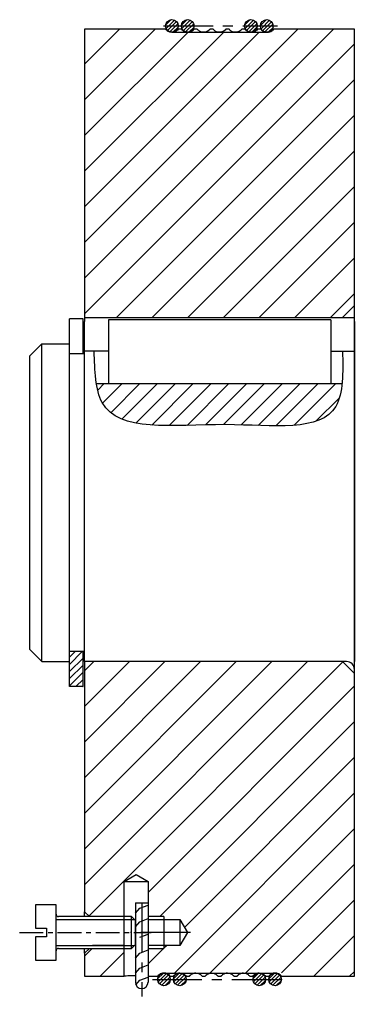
# Model space of a CAD drawing. Header units: millimetres. Extents: x 340 to 1054, y -186 to 274.
# Drawn here: x 547.1 to 589.3, y -128.3 to -5.4 of the extents above; entities that cross this region are included whole.
import ezdxf

# ---------------------------------------------------------------- set-up
doc = ezdxf.new("R2010")
doc.units = ezdxf.units.MM
doc.header["$LTSCALE"] = 5
doc.linetypes.add('CENTER', pattern=[2, 1.25, -0.25, 0.25, -0.25])
for name, color, linetype in [('Bord', 1, 'Continuous'), ('CEN', 5, 'CENTER'), ('Con', 6, 'Continuous'), ('Cont', 6, 'Continuous'), ('HATCH', 2, 'Continuous')]:
    doc.layers.add(name, color=color, linetype=linetype)
doc.layers.add('Видимый контур (ГОСТ)', color=7, linetype='Continuous', lineweight=50)
pattern_1 = [(225, (-6454.0742, -8210.1917), (2.245064, -2.245064), [])]

# ---------------------------------------------------------------- blocks, each defined once
blk = doc.blocks.new('B0A3500')
at = {"ltscale": 0.48}
for p, q in [((0, 3.5), (-2.6, 3.5)), ((-2.6, 3.5), (-2.6, 0.55)), ((0, -3.5), (0, 3.5)), ((9.5, 2), (0.3, 2)), ((10, 1.5), (9.5, 2)), ((9.5, -2), (9.5, 2)), ((10, -1.5), (10, 1.5)), ((-2.6, 0.55), (-1.2, 0.55)), ((-1.2, 0.55), (-1.2, -0.55)), ((-1.2, -0.55), (-2.6, -0.55)), ((-2.6, -0.55), (-2.6, -3.5)), ((0.3, -2), (9.5, -2)), ((9.5, -2), (10, -1.5)), ((-2.6, -3.5), (0, -3.5))]:
    blk.add_line(p, q, dxfattribs=at)
at = {"color": 1, "ltscale": 0.48}
for p, q in [((0, 1.621), (9.879, 1.621)), ((0, -1.621), (9.879, -1.621))]:
    blk.add_line(p, q, dxfattribs=at)
at = {"color": 5, "linetype": 'CENTER', "ltscale": 0.48}
blk.add_line((-4.6, 0), (12, 0), dxfattribs=at)
at = {"ltscale": 0.48}
for centre, start, end in [((0.3, 2.3), 180, 270), ((0.3, -2.3), 90, 180)]:
    blk.add_arc(centre, 0.3, start, end, dxfattribs=at)

msp = doc.modelspace()

# ---------------------------------------------------------------- hatches: boundary and pattern name
at = {"layer": 'HATCH'}
h = msp.add_hatch(dxfattribs=at)
h.set_pattern_fill('ANSI31', color=256, scale=0.1, angle=-180, style=0)
h.set_pattern_definition([(225, (26832.58632, -8137.37794), (0.224506403, -0.224506403), [])])
h.paths.add_polyline_path([(565.4514, -6.1673, 1), (567.0514, -6.1673, 1)])
h = msp.add_hatch(dxfattribs=at)
h.set_pattern_fill('ANSI31', color=256, scale=0.1, angle=-180, style=0)
h.set_pattern_definition([(225, (26834.58203, -8137.37795), (0.224506403, -0.224506403), [])])
h.paths.add_polyline_path([(567.4471, -6.1673, 1), (569.0471, -6.1673, 1)])
h = msp.add_hatch(dxfattribs=at)
h.set_pattern_fill('ANSI31', color=256, scale=0.1, angle=-180, style=0)
h.set_pattern_definition([(225, (26842.53488, -8137.3689), (0.224506403, -0.224506403), [])])
h.paths.add_polyline_path([(575.4, -6.1582, 1), (577, -6.1582, 1)])
h = msp.add_hatch(dxfattribs=at)
h.set_pattern_fill('ANSI31', color=256, scale=0.1, angle=-180, style=0)
h.set_pattern_definition([(225, (26844.59062, -8137.37862), (0.224506403, -0.224506403), [])])
h.paths.add_polyline_path([(577.4557, -6.1679, 1), (579.0557, -6.1679, 1)])
h = msp.add_hatch(dxfattribs=at)
h.set_pattern_fill('ANSI31', color=256, angle=-180, style=0)
h.set_pattern_definition(pattern_1)
h.paths.add_polyline_path([(555.2514, -42.869), (589.2514, -42.8697), (589.2514, -41.1675), (589.2514, -6.568), (579.0988, -6.568), (579.0988, -6.974), (565.4478, -6.974), (565.4256, -6.5673), (555.2514, -6.5673)])
h = msp.add_hatch(dxfattribs=at)
h.set_pattern_fill('ANSI31', color=256, scale=0.5, angle=-180, style=0)
h.set_pattern_definition([(225, (-6454.0742, -8210.1917), (1.12253202, -1.12253202), [])])
edge = h.paths.add_edge_path()
edge.add_spline(control_points=[(556.7376, -51.1693), (556.8798, -52.0747), (558.3893, -57.5935), (572.2965, -55.3363), (586.3912, -57.5316), (587.58, -52.2881), (587.6875, -51.1693)], knot_values=[3.70925756, 3.70925756, 3.70925756, 3.70925756, 6.46120848, 22.26296115, 36.33356204, 39.63547421, 39.63547421, 39.63547421, 39.63547421], degree=3, periodic=0)
edge.add_line((587.6875, -51.1693), (556.7376, -51.1693))
h = msp.add_hatch(dxfattribs=at)
h.set_pattern_fill('ANSI31', color=256, scale=0.2, angle=-180, style=0)
h.set_pattern_definition([(225, (-6454.0742, -8210.1917), (0.449012806, -0.449012806), [])])
h.paths.add_polyline_path([(553.3514, -86.1662), (553.3514, -89.3175), (555.0514, -89.3175), (555.0514, -84.9175), (553.3515, -84.9175)])
h = msp.add_hatch(dxfattribs=at)
h.set_pattern_fill('ANSI31', color=256, angle=-180, style=0)
h.set_pattern_definition(pattern_1)
h.paths.add_polyline_path([(555.2514, -117.6657), (555.8514, -118.2657), (560.2514, -118.2657), (560.2514, -113.8539), (561.7511, -112.9528), (563.2521, -113.8547), (563.2514, -113.8547), (563.2514, -118.2657), (565.2514, -118.2657), (565.2514, -118.6447), (567.2514, -118.6447), (568.2258, -120.2664), (568.2254, -120.2664), (567.2514, -121.8874), (565.2514, -121.8874), (565.2514, -122.2657), (565.2514, -122.2664), (563.2514, -122.2664), (563.2514, -125.7664), (564.4179, -125.7664), (564.4179, -125.3585), (580.1284, -125.3585), (580.1284, -125.7671), (589.2514, -125.7671), (589.2514, -86.1663), (563.2514, -86.1663), (563.2514, -86.167), (555.2514, -86.167)])
h.paths.add_polyline_path([(555.2514, -125.7664), (560.2514, -125.7664), (560.2514, -122.2664), (555.8514, -122.2664), (555.2514, -122.8664)], flags=17)
h = msp.add_hatch(dxfattribs=at)
h.set_pattern_fill('ANSI31', color=256, scale=0.1, angle=-180, style=0)
h.set_pattern_definition([(225, (26831.58632, -8257.37775), (0.224506403, -0.224506403), [])])
h.paths.add_polyline_path([(564.4514, -126.1671, 1), (566.0514, -126.1671, 1)])
h = msp.add_hatch(dxfattribs=at)
h.set_pattern_fill('ANSI31', color=256, scale=0.1, angle=-180, style=0)
h.set_pattern_definition([(225, (26833.58203, -8257.37776), (0.224506403, -0.224506403), [])])
h.paths.add_polyline_path([(566.4471, -126.1671, 1), (568.0471, -126.1671, 1)])
h = msp.add_hatch(dxfattribs=at)
h.set_pattern_fill('ANSI31', color=256, scale=0.1, angle=-180, style=0)
h.set_pattern_definition([(225, (26843.59062, -8257.37843), (0.224506403, -0.224506403), [])])
h.paths.add_polyline_path([(576.4557, -126.1678, 1), (578.0557, -126.1678, 1)])
h = msp.add_hatch(dxfattribs=at)
h.set_pattern_fill('ANSI31', color=256, scale=0.1, angle=-180, style=0)
h.set_pattern_definition([(225, (26845.58632, -8257.37844), (0.224506403, -0.224506403), [])])
h.paths.add_polyline_path([(578.4514, -126.1678, 1), (580.0514, -126.1678, 1)])

# ---------------------------------------------------------------- linework, layer by layer
at = {"layer": 'Bord'}
for p, q in [((566.254, -6.9673), (578.2475, -6.9679)), ((560.2514, -118.2657), (555.8514, -118.2657)), ((560.2514, -118.2664), (555.8514, -118.2664)), ((565.2514, -118.2657), (563.2514, -118.2657)), ((565.2514, -118.2664), (563.2514, -118.2664)), ((555.8514, -122.2657), (560.2514, -122.2657)), ((555.8514, -122.2664), (560.2514, -122.2664)), ((563.2514, -122.2657), (565.2514, -122.2657)), ((563.2514, -122.2664), (565.2514, -122.2664)), ((565.2514, -125.3671), (579.2514, -125.3678))]:
    msp.add_line(p, q, dxfattribs=at)
msp.add_open_spline([(587.7514, -47.0905), (587.8053, -49.7576), (587.9672, -57.777), (572.2965, -55.3363), (556.7703, -57.8562), (556.53, -49.5303), (556.4596, -47.0905)], degree=3, knots=[0, 0, 0, 0, 7.01116973, 21.08177062, 36.88352329, 43.43329051, 43.43329051, 43.43329051, 43.43329051], dxfattribs=at)
at = {"layer": 'CEN'}
for p, q in [((565.1805, -6.1673), (579.5467, -6.168)), ((562.4514, -116.5249), (562.4514, -128.3186)), ((568.5749, -120.2664), (561.0254, -120.2664)), ((563.787, -126.1671), (580.4013, -126.1678))]:
    msp.add_line(p, q, dxfattribs=at)
at = {"layer": 'Con'}
for p, q in [((558.2514, -42.869), (558.2514, -42.8693)), ((558.2514, -43.1693), (558.2514, -51.1693)), ((586.2514, -43.1693), (586.2514, -51.1693))]:
    msp.add_line(p, q, dxfattribs=at)
at = {"layer": 'Cont'}
for p, q in [((555.2514, -6.5673), (555.2514, -43.3675)), ((565.4514, -6.5673), (555.2514, -6.5673)), ((555.2514, -6.5673), (555.2514, -43.3675)), ((565.4514, -6.5673), (555.2514, -6.5673)), ((567.4514, -6.5673), (567.0514, -6.5673)), ((567.4514, -6.5673), (567.0514, -6.5673)), ((569.4514, -6.5673), (569.0514, -6.5673)), ((569.4514, -6.5673), (569.0514, -6.5673)), ((571.4514, -6.5673), (571.0514, -6.5673)), ((571.4514, -6.5673), (571.0514, -6.5673)), ((573.4514, -6.5673), (573.0514, -6.5673)), ((573.4514, -6.5673), (573.0514, -6.5673)), ((575.4514, -6.5673), (575.0514, -6.5673)), ((575.4514, -6.5673), (575.0514, -6.5673)), ((575.4514, -6.568), (575.0514, -6.568)), ((575.4514, -6.568), (575.0514, -6.568)), ((577.4514, -6.568), (577.0514, -6.568)), ((577.4514, -6.568), (577.0514, -6.568)), ((589.2514, -6.568), (579.0514, -6.568)), ((589.2514, -6.568), (579.0514, -6.568)), ((589.2514, -43.3682), (589.2514, -6.568)), ((589.2514, -43.3682), (589.2514, -6.568)), ((587.7514, -42.8696), (589.2514, -41.3697)), ((589.2514, -91.1675), (589.2514, -41.1675)), ((589.2514, -91.1675), (589.2514, -41.1675)), ((555.0514, -43.0211), (553.3515, -43.0211)), ((553.3522, -47.4175), (553.3522, -43.0211)), ((555.0514, -47.4175), (555.0514, -43.0211)), ((555.2514, -42.869), (589.2514, -42.8697)), ((558.2514, -42.8693), (586.2514, -42.8693)), ((555.2514, -86.1663), (555.2523, -43.3675)), ((586.2514, -43.1693), (558.2514, -43.1693)), ((589.2514, -43.3682), (589.2514, -46.6288)), ((589.2514, -88.667), (589.2514, -43.6675)), ((589.2514, -88.667), (589.2514, -43.6675)), ((548.3522, -47.6692), (549.8523, -46.1693)), ((549.8514, -86.1662), (549.8523, -46.1693)), ((549.8523, -46.1693), (553.3523, -46.1694)), ((553.3514, -86.1662), (553.3523, -46.1694)), ((589.2514, -46.1675), (589.2514, -86.167)), ((589.2514, -46.1675), (589.2514, -86.167)), ((589.2514, -46.6288), (589.2514, -86.1677)), ((589.2514, -46.6288), (589.2514, -86.1677)), ((548.3515, -84.6661), (548.3522, -47.6692)), ((555.2522, -47.4175), (553.3522, -47.4175)), ((558.2514, -47.0905), (555.2522, -47.0905)), ((586.2514, -47.0905), (589.2514, -47.0905)), ((556.7376, -51.1693), (587.6875, -51.1693)), ((548.3515, -84.6661), (549.8514, -86.1662)), ((553.3514, -89.3175), (553.3514, -84.9175)), ((555.2515, -84.9175), (553.3515, -84.9175)), ((555.0514, -89.3175), (555.0514, -84.9175)), ((549.8514, -86.1662), (553.3514, -86.1662)), ((555.2514, -86.1663), (555.2514, -117.6657)), ((588.2514, -86.1663), (555.2514, -86.1663)), ((555.2514, -86.167), (555.2514, -117.6664)), ((563.2514, -86.167), (555.2514, -86.167)), ((560.2514, -86.167), (560.2514, -86.1663)), ((563.2514, -86.1663), (563.2514, -86.167)), ((587.7514, -86.1663), (589.2514, -87.6663)), ((589.2514, -125.7671), (589.2514, -86.167)), ((589.2514, -125.7678), (589.2514, -86.1677)), ((555.0514, -89.3175), (553.3515, -89.3175)), ((555.2515, -89.3175), (555.2514, -89.3175)), ((560.2514, -113.8543), (561.7514, -112.953)), ((560.2514, -113.8539), (561.7507, -112.953)), ((561.7507, -112.953), (563.2514, -113.8547)), ((561.7514, -112.953), (563.2514, -113.8543)), ((560.2514, -118.2664), (560.2514, -113.8539)), ((560.2514, -118.2657), (560.2514, -113.8539)), ((560.2514, -113.8547), (563.2514, -113.8547)), ((563.2514, -113.8543), (563.2514, -118.6454)), ((563.2514, -113.8543), (563.2514, -118.6447)), ((561.6514, -116.5249), (561.6514, -126.5219)), ((561.6514, -116.5249), (563.2514, -116.5249)), ((563.2514, -116.5242), (563.2514, -125.7664)), ((563.2514, -116.5249), (563.2514, -126.5219)), ((555.2514, -117.6657), (555.8514, -118.2657)), ((555.2514, -117.6664), (555.8514, -118.2664)), ((555.2514, -118.2664), (555.2514, -117.6664)), ((561.6514, -117.8485), (562.1936, -117.2102)), ((562.1936, -117.2102), (563.2514, -116.8182)), ((556.2304, -118.6454), (560.2514, -118.6454)), ((560.2514, -125.7664), (560.2514, -118.2657)), ((561.6514, -119.5554), (562.1936, -118.9171)), ((562.1936, -118.9171), (563.2514, -118.5251)), ((563.2514, -118.6454), (567.2514, -118.6454)), ((565.2514, -118.2657), (565.2514, -118.6447)), ((565.2514, -118.2664), (565.2514, -122.2664)), ((565.2514, -118.6447), (567.2514, -118.6447)), ((567.2514, -118.6447), (568.2254, -120.2657)), ((567.2514, -118.6454), (567.2514, -121.8874)), ((567.2514, -118.6454), (568.2254, -120.2664)), ((562.1936, -120.8638), (563.2514, -120.4718)), ((568.2254, -120.2657), (567.2514, -121.8867)), ((568.2254, -120.2664), (567.2514, -121.8874)), ((555.8514, -122.2657), (555.2514, -122.8657)), ((555.2514, -122.8664), (555.2514, -122.2664)), ((555.8514, -122.2664), (555.2514, -122.8664)), ((555.2514, -122.8657), (555.2514, -125.7664)), ((555.2514, -122.8664), (555.2514, -125.7671)), ((560.2514, -121.8874), (556.2304, -121.8874)), ((560.2514, -125.7671), (560.2514, -122.2664)), ((561.6514, -123.4912), (562.1936, -122.8528)), ((562.1936, -122.8528), (563.2514, -122.4608)), ((563.2514, -121.8874), (563.2514, -125.7671)), ((567.2514, -121.8874), (563.2514, -121.8874)), ((565.2514, -121.8867), (565.2514, -122.2657)), ((567.2514, -121.8867), (565.2514, -121.8867)), ((561.6514, -125.379), (562.1936, -124.7407)), ((562.1936, -124.7407), (563.2514, -124.3486)), ((555.2514, -125.7664), (560.2514, -125.7664)), ((555.2514, -125.7671), (560.2514, -125.7671)), ((561.7167, -126.8377), (562.1936, -126.2762)), ((562.1936, -126.2762), (563.2514, -125.8842)), ((563.2514, -125.7664), (564.4514, -125.7664)), ((563.2514, -125.7671), (564.4514, -125.7671)), ((566.0514, -125.7664), (566.4514, -125.7664)), ((566.0514, -125.7671), (566.4514, -125.7671)), ((568.0514, -125.7664), (568.4514, -125.7664)), ((568.0514, -125.7671), (568.4514, -125.7671)), ((570.0514, -125.7664), (570.4514, -125.7664)), ((570.0514, -125.7671), (570.4514, -125.7671)), ((572.0514, -125.7664), (572.4514, -125.7664)), ((572.0514, -125.7671), (572.4514, -125.7671)), ((574.0514, -125.7664), (574.4514, -125.7664)), ((574.0514, -125.7671), (574.4514, -125.7671)), ((576.0514, -125.7664), (576.4514, -125.7664)), ((576.0514, -125.7671), (576.4514, -125.7671)), ((576.0514, -125.7671), (576.4514, -125.7671)), ((576.0514, -125.7678), (576.4514, -125.7678)), ((578.0514, -125.7671), (578.4514, -125.7671)), ((578.0514, -125.7678), (578.4514, -125.7678)), ((580.0514, -125.7671), (589.2514, -125.7671)), ((580.0514, -125.7678), (589.2514, -125.7678))]:
    msp.add_line(p, q, dxfattribs=at)
for centre in [(566.2514, -6.1673), (568.2471, -6.1673), (576.2108, -6.169), (578.2065, -6.169), (565.2514, -126.1671), (567.2471, -126.1671), (577.2557, -126.1678), (579.2514, -126.1678)]:
    msp.add_circle(centre, 0.8, dxfattribs=at)
for centre, radius, start, end in [((588.2514, -87.1663), 1, 0, 90), ((565.2514, -126.3664), 1, 36.869898, 90), ((565.2514, -126.3671), 1, 36.869898, 90), ((579.2514, -126.3671), 1, 36.869898, 143.130102), ((579.2514, -126.3678), 1, 36.869898, 143.130102), ((562.4514, -126.5219), 0.8, 180, 0)]:
    msp.add_arc(centre, radius, start, end, dxfattribs=at)
for points, knots in [([(567.0514, -6.5673), (566.9893, -6.6501), (566.9147, -6.7228), (566.7458, -6.8427), (566.6525, -6.8891), (566.4297, -6.9598), (566.2991, -6.9746), (566.0395, -6.9532), (565.9131, -6.9172), (565.6811, -6.7989), (565.5778, -6.7177), (565.4785, -6.6021), (565.4647, -6.5849), (565.4514, -6.5673)], [-0.185951413, -0.185951413, -0.185951413, -0.185951413, -0.154884449, -0.154884449, -0.123817485, -0.123817485, -0.084753037, -0.084753037, -0.04568859, -0.04568859, -0.006624143, -0.006624143, 0, 0, 0, 0]), ([(567.0514, -6.5673), (566.9893, -6.6501), (566.9147, -6.7228), (566.7458, -6.8427), (566.6525, -6.8891), (566.4297, -6.9598), (566.2991, -6.9746), (566.0395, -6.9532), (565.9131, -6.9172), (565.6811, -6.7989), (565.5778, -6.7177), (565.4785, -6.6021), (565.4647, -6.5849), (565.4514, -6.5673)], [-0.185951413, -0.185951413, -0.185951413, -0.185951413, -0.154884449, -0.154884449, -0.123817485, -0.123817485, -0.084753037, -0.084753037, -0.04568859, -0.04568859, -0.006624143, -0.006624143, 0, 0, 0, 0]), ([(566.2514, -6.9673), (566.3643, -6.9673), (566.4787, -6.9474), (566.6859, -6.8739), (566.7819, -6.8202), (566.9358, -6.7001), (566.998, -6.6339), (567.0445, -6.5719)], [0, 0, 0, 0, 0.035558267, 0.035558267, 0.070126092, 0.070126092, 0.101493034, 0.101493034, 0.101493034, 0.101493034]), ([(566.2514, -6.9673), (566.3643, -6.9673), (566.4787, -6.9474), (566.6859, -6.8739), (566.7819, -6.8202), (566.9358, -6.7001), (566.998, -6.6339), (567.0445, -6.5719)], [0, 0, 0, 0, 0.035558267, 0.035558267, 0.070126092, 0.070126092, 0.101493034, 0.101493034, 0.101493034, 0.101493034]), ([(569.0514, -6.5673), (568.9893, -6.6501), (568.9147, -6.7228), (568.7458, -6.8427), (568.6525, -6.8891), (568.4297, -6.9598), (568.2991, -6.9746), (568.0395, -6.9532), (567.9131, -6.9172), (567.6811, -6.7989), (567.5778, -6.7177), (567.4785, -6.6021), (567.4647, -6.5849), (567.4514, -6.5673)], [-0.185951413, -0.185951413, -0.185951413, -0.185951413, -0.154884449, -0.154884449, -0.123817485, -0.123817485, -0.084753037, -0.084753037, -0.04568859, -0.04568859, -0.006624143, -0.006624143, 0, 0, 0, 0]), ([(569.0514, -6.5673), (568.9893, -6.6501), (568.9147, -6.7228), (568.7458, -6.8427), (568.6525, -6.8891), (568.4297, -6.9598), (568.2991, -6.9746), (568.0395, -6.9532), (567.9131, -6.9172), (567.6811, -6.7989), (567.5778, -6.7177), (567.4785, -6.6021), (567.4647, -6.5849), (567.4514, -6.5673)], [-0.185951413, -0.185951413, -0.185951413, -0.185951413, -0.154884449, -0.154884449, -0.123817485, -0.123817485, -0.084753037, -0.084753037, -0.04568859, -0.04568859, -0.006624143, -0.006624143, 0, 0, 0, 0]), ([(568.2514, -6.9673), (568.3643, -6.9673), (568.4787, -6.9474), (568.6859, -6.8739), (568.7819, -6.8202), (568.9358, -6.7001), (568.998, -6.6339), (569.0445, -6.5719)], [0, 0, 0, 0, 0.035558267, 0.035558267, 0.070126092, 0.070126092, 0.101493034, 0.101493034, 0.101493034, 0.101493034]), ([(568.2514, -6.9673), (568.3643, -6.9673), (568.4787, -6.9474), (568.6859, -6.8739), (568.7819, -6.8202), (568.9358, -6.7001), (568.998, -6.6339), (569.0445, -6.5719)], [0, 0, 0, 0, 0.035558267, 0.035558267, 0.070126092, 0.070126092, 0.101493034, 0.101493034, 0.101493034, 0.101493034]), ([(571.0514, -6.5673), (570.9893, -6.6501), (570.9147, -6.7228), (570.7458, -6.8427), (570.6525, -6.8891), (570.4297, -6.9598), (570.2991, -6.9746), (570.0395, -6.9532), (569.9131, -6.9172), (569.6811, -6.7989), (569.5778, -6.7177), (569.4785, -6.6021), (569.4647, -6.5849), (569.4514, -6.5673)], [-0.185951413, -0.185951413, -0.185951413, -0.185951413, -0.154884449, -0.154884449, -0.123817485, -0.123817485, -0.084753037, -0.084753037, -0.04568859, -0.04568859, -0.006624143, -0.006624143, 0, 0, 0, 0]), ([(571.0514, -6.5673), (570.9893, -6.6501), (570.9147, -6.7228), (570.7458, -6.8427), (570.6525, -6.8891), (570.4297, -6.9598), (570.2991, -6.9746), (570.0395, -6.9532), (569.9131, -6.9172), (569.6811, -6.7989), (569.5778, -6.7177), (569.4785, -6.6021), (569.4647, -6.5849), (569.4514, -6.5673)], [-0.185951413, -0.185951413, -0.185951413, -0.185951413, -0.154884449, -0.154884449, -0.123817485, -0.123817485, -0.084753037, -0.084753037, -0.04568859, -0.04568859, -0.006624143, -0.006624143, 0, 0, 0, 0]), ([(570.2514, -6.9673), (570.3643, -6.9673), (570.4787, -6.9474), (570.6859, -6.8739), (570.7819, -6.8202), (570.9358, -6.7001), (570.998, -6.6339), (571.0445, -6.5719)], [0, 0, 0, 0, 0.035558267, 0.035558267, 0.070126092, 0.070126092, 0.101493034, 0.101493034, 0.101493034, 0.101493034]), ([(570.2514, -6.9673), (570.3643, -6.9673), (570.4787, -6.9474), (570.6859, -6.8739), (570.7819, -6.8202), (570.9358, -6.7001), (570.998, -6.6339), (571.0445, -6.5719)], [0, 0, 0, 0, 0.035558267, 0.035558267, 0.070126092, 0.070126092, 0.101493034, 0.101493034, 0.101493034, 0.101493034]), ([(573.0514, -6.5673), (572.9893, -6.6501), (572.9147, -6.7228), (572.7458, -6.8427), (572.6525, -6.8891), (572.4297, -6.9598), (572.2991, -6.9746), (572.0395, -6.9532), (571.9131, -6.9172), (571.6811, -6.7989), (571.5778, -6.7177), (571.4785, -6.6021), (571.4647, -6.5849), (571.4514, -6.5673)], [-0.185951413, -0.185951413, -0.185951413, -0.185951413, -0.154884449, -0.154884449, -0.123817485, -0.123817485, -0.084753037, -0.084753037, -0.04568859, -0.04568859, -0.006624143, -0.006624143, 0, 0, 0, 0]), ([(573.0514, -6.5673), (572.9893, -6.6501), (572.9147, -6.7228), (572.7458, -6.8427), (572.6525, -6.8891), (572.4297, -6.9598), (572.2991, -6.9746), (572.0395, -6.9532), (571.9131, -6.9172), (571.6811, -6.7989), (571.5778, -6.7177), (571.4785, -6.6021), (571.4647, -6.5849), (571.4514, -6.5673)], [-0.185951413, -0.185951413, -0.185951413, -0.185951413, -0.154884449, -0.154884449, -0.123817485, -0.123817485, -0.084753037, -0.084753037, -0.04568859, -0.04568859, -0.006624143, -0.006624143, 0, 0, 0, 0]), ([(572.2514, -6.9673), (572.3643, -6.9673), (572.4787, -6.9474), (572.6859, -6.8739), (572.7819, -6.8202), (572.9358, -6.7001), (572.998, -6.6339), (573.0445, -6.5719)], [0, 0, 0, 0, 0.035558267, 0.035558267, 0.070126092, 0.070126092, 0.101493034, 0.101493034, 0.101493034, 0.101493034]), ([(572.2514, -6.9673), (572.3643, -6.9673), (572.4787, -6.9474), (572.6859, -6.8739), (572.7819, -6.8202), (572.9358, -6.7001), (572.998, -6.6339), (573.0445, -6.5719)], [0, 0, 0, 0, 0.035558267, 0.035558267, 0.070126092, 0.070126092, 0.101493034, 0.101493034, 0.101493034, 0.101493034]), ([(575.0514, -6.5673), (574.9893, -6.6501), (574.9147, -6.7228), (574.7458, -6.8427), (574.6525, -6.8891), (574.4297, -6.9598), (574.2991, -6.9746), (574.0395, -6.9532), (573.9131, -6.9172), (573.6811, -6.7989), (573.5778, -6.7177), (573.4785, -6.6021), (573.4647, -6.5849), (573.4514, -6.5673)], [-0.185951413, -0.185951413, -0.185951413, -0.185951413, -0.154884449, -0.154884449, -0.123817485, -0.123817485, -0.084753037, -0.084753037, -0.04568859, -0.04568859, -0.006624143, -0.006624143, 0, 0, 0, 0]), ([(575.0514, -6.5673), (574.9893, -6.6501), (574.9147, -6.7228), (574.7458, -6.8427), (574.6525, -6.8891), (574.4297, -6.9598), (574.2991, -6.9746), (574.0395, -6.9532), (573.9131, -6.9172), (573.6811, -6.7989), (573.5778, -6.7177), (573.4785, -6.6021), (573.4647, -6.5849), (573.4514, -6.5673)], [-0.185951413, -0.185951413, -0.185951413, -0.185951413, -0.154884449, -0.154884449, -0.123817485, -0.123817485, -0.084753037, -0.084753037, -0.04568859, -0.04568859, -0.006624143, -0.006624143, 0, 0, 0, 0]), ([(574.2514, -6.9673), (574.3643, -6.9673), (574.4787, -6.9474), (574.6859, -6.8739), (574.7819, -6.8202), (574.9358, -6.7001), (574.998, -6.6339), (575.0445, -6.5719)], [0, 0, 0, 0, 0.035558267, 0.035558267, 0.070126092, 0.070126092, 0.101493034, 0.101493034, 0.101493034, 0.101493034]), ([(574.2514, -6.9673), (574.3643, -6.9673), (574.4787, -6.9474), (574.6859, -6.8739), (574.7819, -6.8202), (574.9358, -6.7001), (574.998, -6.6339), (575.0445, -6.5719)], [0, 0, 0, 0, 0.035558267, 0.035558267, 0.070126092, 0.070126092, 0.101493034, 0.101493034, 0.101493034, 0.101493034]), ([(577.0514, -6.568), (576.9893, -6.6508), (576.9147, -6.7235), (576.7458, -6.8434), (576.6525, -6.8898), (576.4297, -6.9605), (576.2991, -6.9753), (576.0395, -6.9539), (575.9131, -6.9179), (575.6811, -6.7996), (575.5778, -6.7184), (575.4785, -6.6028), (575.4647, -6.5856), (575.4514, -6.568)], [-0.185951413, -0.185951413, -0.185951413, -0.185951413, -0.154884449, -0.154884449, -0.123817485, -0.123817485, -0.084753037, -0.084753037, -0.04568859, -0.04568859, -0.006624143, -0.006624143, 0, 0, 0, 0]), ([(577.0514, -6.568), (576.9893, -6.6508), (576.9147, -6.7235), (576.7458, -6.8434), (576.6525, -6.8898), (576.4297, -6.9605), (576.2991, -6.9753), (576.0395, -6.9539), (575.9131, -6.9179), (575.6811, -6.7996), (575.5778, -6.7184), (575.4785, -6.6028), (575.4647, -6.5856), (575.4514, -6.568)], [-0.185951413, -0.185951413, -0.185951413, -0.185951413, -0.154884449, -0.154884449, -0.123817485, -0.123817485, -0.084753037, -0.084753037, -0.04568859, -0.04568859, -0.006624143, -0.006624143, 0, 0, 0, 0]), ([(576.2514, -6.968), (576.3643, -6.968), (576.4787, -6.9481), (576.6859, -6.8746), (576.7819, -6.8208), (576.9358, -6.7008), (576.998, -6.6346), (577.0445, -6.5726)], [0, 0, 0, 0, 0.035558267, 0.035558267, 0.070126092, 0.070126092, 0.101493034, 0.101493034, 0.101493034, 0.101493034]), ([(576.2514, -6.968), (576.3643, -6.968), (576.4787, -6.9481), (576.6859, -6.8746), (576.7819, -6.8208), (576.9358, -6.7008), (576.998, -6.6346), (577.0445, -6.5726)], [0, 0, 0, 0, 0.035558267, 0.035558267, 0.070126092, 0.070126092, 0.101493034, 0.101493034, 0.101493034, 0.101493034]), ([(579.0514, -6.568), (578.9893, -6.6508), (578.9147, -6.7235), (578.7458, -6.8434), (578.6525, -6.8898), (578.4297, -6.9605), (578.2991, -6.9753), (578.0395, -6.9539), (577.9131, -6.9179), (577.6811, -6.7996), (577.5778, -6.7184), (577.4785, -6.6028), (577.4647, -6.5856), (577.4514, -6.568)], [-0.185951413, -0.185951413, -0.185951413, -0.185951413, -0.154884449, -0.154884449, -0.123817485, -0.123817485, -0.084753037, -0.084753037, -0.04568859, -0.04568859, -0.006624143, -0.006624143, 0, 0, 0, 0]), ([(579.0514, -6.568), (578.9893, -6.6508), (578.9147, -6.7235), (578.7458, -6.8434), (578.6525, -6.8898), (578.4297, -6.9605), (578.2991, -6.9753), (578.0395, -6.9539), (577.9131, -6.9179), (577.6811, -6.7996), (577.5778, -6.7184), (577.4785, -6.6028), (577.4647, -6.5856), (577.4514, -6.568)], [-0.185951413, -0.185951413, -0.185951413, -0.185951413, -0.154884449, -0.154884449, -0.123817485, -0.123817485, -0.084753037, -0.084753037, -0.04568859, -0.04568859, -0.006624143, -0.006624143, 0, 0, 0, 0]), ([(578.2514, -6.968), (578.3643, -6.968), (578.4787, -6.9481), (578.6859, -6.8746), (578.7819, -6.8208), (578.9358, -6.7008), (578.998, -6.6346), (579.0445, -6.5726)], [0, 0, 0, 0, 0.035558267, 0.035558267, 0.070126092, 0.070126092, 0.101493034, 0.101493034, 0.101493034, 0.101493034]), ([(578.2514, -6.968), (578.3643, -6.968), (578.4787, -6.9481), (578.6859, -6.8746), (578.7819, -6.8208), (578.9358, -6.7008), (578.998, -6.6346), (579.0445, -6.5726)], [0, 0, 0, 0, 0.035558267, 0.035558267, 0.070126092, 0.070126092, 0.101493034, 0.101493034, 0.101493034, 0.101493034]), ([(565.2514, -125.3664), (565.1385, -125.3664), (565.0242, -125.3863), (564.817, -125.4598), (564.721, -125.5135), (564.5671, -125.6336), (564.5049, -125.6997), (564.4584, -125.7618)], [0, 0, 0, 0, 0.035558267, 0.035558267, 0.070126092, 0.070126092, 0.101493034, 0.101493034, 0.101493034, 0.101493034]), ([(565.2514, -125.3671), (565.1385, -125.3671), (565.0242, -125.387), (564.817, -125.4605), (564.721, -125.5142), (564.5671, -125.6343), (564.5049, -125.7004), (564.4584, -125.7625)], [0, 0, 0, 0, 0.035558267, 0.035558267, 0.070126092, 0.070126092, 0.101493034, 0.101493034, 0.101493034, 0.101493034]), ([(566.4514, -125.7664), (566.5202, -125.6746), (566.6043, -125.5954), (566.7956, -125.4689), (566.9014, -125.4226), (567.1393, -125.3642), (567.2706, -125.3581), (567.5281, -125.3966), (567.6519, -125.4409), (567.8756, -125.5743), (567.9733, -125.6622), (568.0514, -125.7664)], [-0.185994829, -0.185994829, -0.185994829, -0.185994829, -0.151594086, -0.151594086, -0.117193342, -0.117193342, -0.078128895, -0.078128895, -0.039064447, -0.039064447, 0, 0, 0, 0]), ([(566.4514, -125.7671), (566.5202, -125.6753), (566.6043, -125.5961), (566.7956, -125.4696), (566.9014, -125.4233), (567.1393, -125.3649), (567.2706, -125.3588), (567.5281, -125.3973), (567.6519, -125.4416), (567.8756, -125.575), (567.9733, -125.6629), (568.0514, -125.7671)], [-0.185994829, -0.185994829, -0.185994829, -0.185994829, -0.151594086, -0.151594086, -0.117193342, -0.117193342, -0.078128895, -0.078128895, -0.039064447, -0.039064447, 0, 0, 0, 0]), ([(567.2514, -125.3664), (567.1385, -125.3664), (567.0242, -125.3863), (566.817, -125.4598), (566.721, -125.5135), (566.5671, -125.6336), (566.5049, -125.6997), (566.4584, -125.7618)], [0, 0, 0, 0, 0.035558267, 0.035558267, 0.070126092, 0.070126092, 0.101493034, 0.101493034, 0.101493034, 0.101493034]), ([(567.2514, -125.3671), (567.1385, -125.3671), (567.0242, -125.387), (566.817, -125.4605), (566.721, -125.5142), (566.5671, -125.6343), (566.5049, -125.7004), (566.4584, -125.7625)], [0, 0, 0, 0, 0.035558267, 0.035558267, 0.070126092, 0.070126092, 0.101493034, 0.101493034, 0.101493034, 0.101493034]), ([(568.4514, -125.7664), (568.5202, -125.6746), (568.6043, -125.5954), (568.7956, -125.4689), (568.9014, -125.4226), (569.1393, -125.3642), (569.2706, -125.3581), (569.5281, -125.3966), (569.6519, -125.4409), (569.8756, -125.5743), (569.9733, -125.6622), (570.0514, -125.7664)], [-0.185994829, -0.185994829, -0.185994829, -0.185994829, -0.151594086, -0.151594086, -0.117193342, -0.117193342, -0.078128895, -0.078128895, -0.039064447, -0.039064447, 0, 0, 0, 0]), ([(568.4514, -125.7671), (568.5202, -125.6753), (568.6043, -125.5961), (568.7956, -125.4696), (568.9014, -125.4233), (569.1393, -125.3649), (569.2706, -125.3588), (569.5281, -125.3973), (569.6519, -125.4416), (569.8756, -125.575), (569.9733, -125.6629), (570.0514, -125.7671)], [-0.185994829, -0.185994829, -0.185994829, -0.185994829, -0.151594086, -0.151594086, -0.117193342, -0.117193342, -0.078128895, -0.078128895, -0.039064447, -0.039064447, 0, 0, 0, 0]), ([(569.2514, -125.3664), (569.1385, -125.3664), (569.0242, -125.3863), (568.817, -125.4598), (568.721, -125.5135), (568.5671, -125.6336), (568.5049, -125.6997), (568.4584, -125.7618)], [0, 0, 0, 0, 0.035558267, 0.035558267, 0.070126092, 0.070126092, 0.101493034, 0.101493034, 0.101493034, 0.101493034]), ([(569.2514, -125.3671), (569.1385, -125.3671), (569.0242, -125.387), (568.817, -125.4605), (568.721, -125.5142), (568.5671, -125.6343), (568.5049, -125.7004), (568.4584, -125.7625)], [0, 0, 0, 0, 0.035558267, 0.035558267, 0.070126092, 0.070126092, 0.101493034, 0.101493034, 0.101493034, 0.101493034]), ([(570.4514, -125.7664), (570.5202, -125.6746), (570.6043, -125.5954), (570.7956, -125.4689), (570.9014, -125.4226), (571.1393, -125.3642), (571.2706, -125.3581), (571.5281, -125.3966), (571.6519, -125.4409), (571.8756, -125.5743), (571.9733, -125.6622), (572.0514, -125.7664)], [-0.185994829, -0.185994829, -0.185994829, -0.185994829, -0.151594086, -0.151594086, -0.117193342, -0.117193342, -0.078128895, -0.078128895, -0.039064447, -0.039064447, 0, 0, 0, 0]), ([(570.4514, -125.7671), (570.5202, -125.6753), (570.6043, -125.5961), (570.7956, -125.4696), (570.9014, -125.4233), (571.1393, -125.3649), (571.2706, -125.3588), (571.5281, -125.3973), (571.6519, -125.4416), (571.8756, -125.575), (571.9733, -125.6629), (572.0514, -125.7671)], [-0.185994829, -0.185994829, -0.185994829, -0.185994829, -0.151594086, -0.151594086, -0.117193342, -0.117193342, -0.078128895, -0.078128895, -0.039064447, -0.039064447, 0, 0, 0, 0]), ([(571.2514, -125.3664), (571.1385, -125.3664), (571.0242, -125.3863), (570.817, -125.4598), (570.721, -125.5135), (570.5671, -125.6336), (570.5049, -125.6997), (570.4584, -125.7618)], [0, 0, 0, 0, 0.035558267, 0.035558267, 0.070126092, 0.070126092, 0.101493034, 0.101493034, 0.101493034, 0.101493034]), ([(571.2514, -125.3671), (571.1385, -125.3671), (571.0242, -125.387), (570.817, -125.4605), (570.721, -125.5142), (570.5671, -125.6343), (570.5049, -125.7004), (570.4584, -125.7625)], [0, 0, 0, 0, 0.035558267, 0.035558267, 0.070126092, 0.070126092, 0.101493034, 0.101493034, 0.101493034, 0.101493034]), ([(572.4514, -125.7664), (572.5202, -125.6746), (572.6043, -125.5954), (572.7956, -125.4689), (572.9014, -125.4226), (573.1393, -125.3642), (573.2706, -125.3581), (573.5281, -125.3966), (573.6519, -125.4409), (573.8756, -125.5743), (573.9733, -125.6622), (574.0514, -125.7664)], [-0.185994829, -0.185994829, -0.185994829, -0.185994829, -0.151594086, -0.151594086, -0.117193342, -0.117193342, -0.078128895, -0.078128895, -0.039064447, -0.039064447, 0, 0, 0, 0]), ([(572.4514, -125.7671), (572.5202, -125.6753), (572.6043, -125.5961), (572.7956, -125.4696), (572.9014, -125.4233), (573.1393, -125.3649), (573.2706, -125.3588), (573.5281, -125.3973), (573.6519, -125.4416), (573.8756, -125.575), (573.9733, -125.6629), (574.0514, -125.7671)], [-0.185994829, -0.185994829, -0.185994829, -0.185994829, -0.151594086, -0.151594086, -0.117193342, -0.117193342, -0.078128895, -0.078128895, -0.039064447, -0.039064447, 0, 0, 0, 0]), ([(573.2514, -125.3664), (573.1385, -125.3664), (573.0242, -125.3863), (572.817, -125.4598), (572.721, -125.5135), (572.5671, -125.6336), (572.5049, -125.6997), (572.4584, -125.7618)], [0, 0, 0, 0, 0.035558267, 0.035558267, 0.070126092, 0.070126092, 0.101493034, 0.101493034, 0.101493034, 0.101493034]), ([(573.2514, -125.3671), (573.1385, -125.3671), (573.0242, -125.387), (572.817, -125.4605), (572.721, -125.5142), (572.5671, -125.6343), (572.5049, -125.7004), (572.4584, -125.7625)], [0, 0, 0, 0, 0.035558267, 0.035558267, 0.070126092, 0.070126092, 0.101493034, 0.101493034, 0.101493034, 0.101493034]), ([(574.4514, -125.7664), (574.5202, -125.6746), (574.6043, -125.5954), (574.7956, -125.4689), (574.9014, -125.4226), (575.1393, -125.3642), (575.2706, -125.3581), (575.5281, -125.3966), (575.6519, -125.4409), (575.8756, -125.5743), (575.9733, -125.6622), (576.0514, -125.7664)], [-0.185994829, -0.185994829, -0.185994829, -0.185994829, -0.151594086, -0.151594086, -0.117193342, -0.117193342, -0.078128895, -0.078128895, -0.039064447, -0.039064447, 0, 0, 0, 0]), ([(574.4514, -125.7671), (574.5202, -125.6753), (574.6043, -125.5961), (574.7956, -125.4696), (574.9014, -125.4233), (575.1393, -125.3649), (575.2706, -125.3588), (575.5281, -125.3973), (575.6519, -125.4416), (575.8756, -125.575), (575.9733, -125.6629), (576.0514, -125.7671)], [-0.185994829, -0.185994829, -0.185994829, -0.185994829, -0.151594086, -0.151594086, -0.117193342, -0.117193342, -0.078128895, -0.078128895, -0.039064447, -0.039064447, 0, 0, 0, 0]), ([(575.2514, -125.3664), (575.1385, -125.3664), (575.0242, -125.3863), (574.817, -125.4598), (574.721, -125.5135), (574.5671, -125.6336), (574.5049, -125.6997), (574.4584, -125.7618)], [0, 0, 0, 0, 0.035558267, 0.035558267, 0.070126092, 0.070126092, 0.101493034, 0.101493034, 0.101493034, 0.101493034]), ([(575.2514, -125.3671), (575.1385, -125.3671), (575.0242, -125.387), (574.817, -125.4605), (574.721, -125.5142), (574.5671, -125.6343), (574.5049, -125.7004), (574.4584, -125.7625)], [0, 0, 0, 0, 0.035558267, 0.035558267, 0.070126092, 0.070126092, 0.101493034, 0.101493034, 0.101493034, 0.101493034]), ([(576.4514, -125.7671), (576.5202, -125.6753), (576.6043, -125.5961), (576.7956, -125.4696), (576.9014, -125.4233), (577.1393, -125.3649), (577.2706, -125.3588), (577.5281, -125.3973), (577.6519, -125.4416), (577.8756, -125.575), (577.9733, -125.6629), (578.0514, -125.7671)], [-0.185994829, -0.185994829, -0.185994829, -0.185994829, -0.151594086, -0.151594086, -0.117193342, -0.117193342, -0.078128895, -0.078128895, -0.039064447, -0.039064447, 0, 0, 0, 0]), ([(576.4514, -125.7678), (576.5202, -125.676), (576.6043, -125.5968), (576.7956, -125.4703), (576.9014, -125.424), (577.1393, -125.3656), (577.2706, -125.3595), (577.5281, -125.398), (577.6519, -125.4423), (577.8756, -125.5757), (577.9733, -125.6636), (578.0514, -125.7678)], [-0.185994829, -0.185994829, -0.185994829, -0.185994829, -0.151594086, -0.151594086, -0.117193342, -0.117193342, -0.078128895, -0.078128895, -0.039064447, -0.039064447, 0, 0, 0, 0]), ([(577.2514, -125.3671), (577.1385, -125.3671), (577.0242, -125.387), (576.817, -125.4605), (576.721, -125.5142), (576.5671, -125.6343), (576.5049, -125.7004), (576.4584, -125.7625)], [0, 0, 0, 0, 0.035558267, 0.035558267, 0.070126092, 0.070126092, 0.101493034, 0.101493034, 0.101493034, 0.101493034]), ([(577.2514, -125.3678), (577.1385, -125.3678), (577.0242, -125.3877), (576.817, -125.4611), (576.721, -125.5149), (576.5671, -125.635), (576.5049, -125.7011), (576.4584, -125.7631)], [0, 0, 0, 0, 0.035558267, 0.035558267, 0.070126092, 0.070126092, 0.101493034, 0.101493034, 0.101493034, 0.101493034]), ([(561.6514, -125.7096), (561.4931, -125.7104), (561.3297, -125.7133), (560.9925, -125.7232), (560.8239, -125.7309), (560.5576, -125.7455), (560.4422, -125.7532), (560.2891, -125.7641), (560.2514, -125.7671), (560.2514, -125.7671)], [0.914331728, 0.914331728, 0.914331728, 0.914331728, 0.960958433, 0.960958433, 1.017485431, 1.017485431, 1.074012362, 1.074012362, 1.130539293, 1.130539293, 1.130539293, 1.130539293])]:
    msp.add_open_spline(points, degree=3, knots=knots, dxfattribs=at)
for points in [[(567.0445, -6.572), (567.0468, -6.5688), (567.0491, -6.5673), (567.0514, -6.5673)], [(569.0445, -6.572), (569.0468, -6.5688), (569.0491, -6.5673), (569.0514, -6.5673)], [(571.0445, -6.572), (571.0468, -6.5688), (571.0491, -6.5673), (571.0514, -6.5673)], [(573.0445, -6.572), (573.0468, -6.5688), (573.0491, -6.5673), (573.0514, -6.5673)], [(575.0445, -6.572), (575.0468, -6.5688), (575.0491, -6.5673), (575.0514, -6.5673)], [(577.0445, -6.5726), (577.0468, -6.5695), (577.0491, -6.568), (577.0514, -6.568)], [(564.4518, -125.7664), (564.4516, -125.7664), (564.4514, -125.7664), (564.4514, -125.7664)], [(564.4518, -125.7671), (564.4516, -125.7671), (564.4514, -125.7671), (564.4514, -125.7671)], [(564.4584, -125.7617), (564.4562, -125.7646), (564.454, -125.7662), (564.4518, -125.7664)], [(564.4584, -125.7624), (564.4562, -125.7653), (564.454, -125.7669), (564.4518, -125.7671)], [(566.4584, -125.7624), (566.4561, -125.7655), (566.4537, -125.7671), (566.4514, -125.7671)], [(568.4584, -125.7624), (568.4561, -125.7655), (568.4537, -125.7671), (568.4514, -125.7671)], [(570.4584, -125.7624), (570.4561, -125.7655), (570.4537, -125.7671), (570.4514, -125.7671)], [(572.4584, -125.7624), (572.4561, -125.7655), (572.4537, -125.7671), (572.4514, -125.7671)], [(574.4584, -125.7624), (574.4561, -125.7655), (574.4537, -125.7671), (574.4514, -125.7671)], [(576.4584, -125.7631), (576.4561, -125.7662), (576.4537, -125.7678), (576.4514, -125.7678)]]:
    msp.add_open_spline(points, degree=3, dxfattribs=at)
at = {"layer": 'Видимый контур (ГОСТ)'}
msp.add_open_spline([(579.0445, -6.5726), (579.0468, -6.5695), (579.0491, -6.568), (579.0514, -6.568)], degree=3, dxfattribs=at)

# ---------------------------------------------------------------- block references
at = {"layer": 'Con', "color": 1, "ltscale": 0.48}
msp.add_blockref('B0A3500', (551.6514, -120.2664), dxfattribs=at)

doc.saveas('drawing.dxf')
